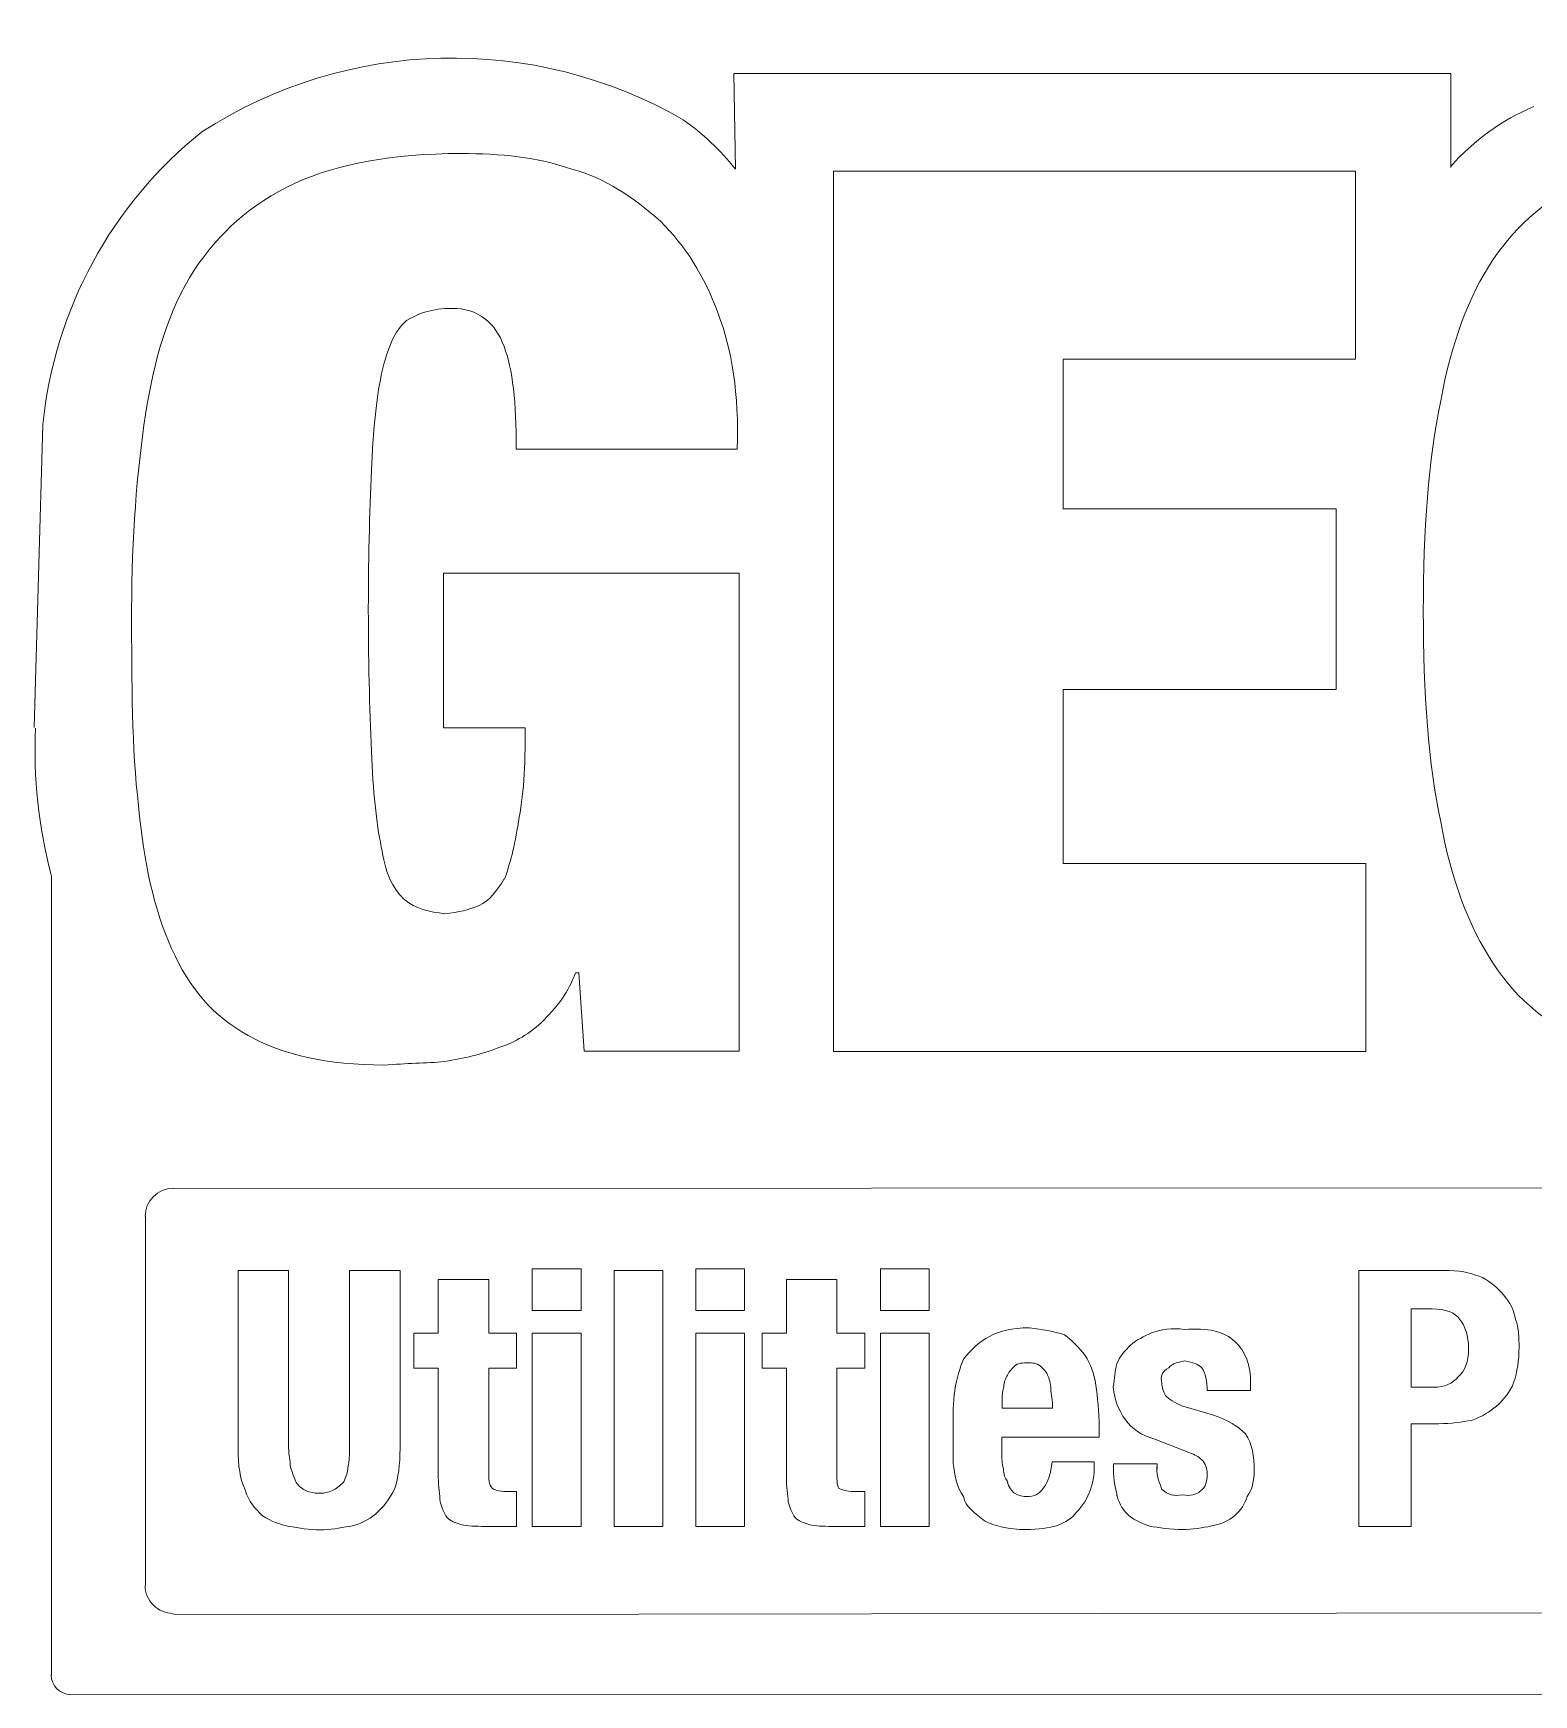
# Model space of a CAD drawing. Header units: feet. Extents: x -16154 to 3860, y -1534289809 to -1534279773.
# Drawn here: x -13111.9 to -13034.1, y -1534285772.5 to -1534285686.3 of the extents above; entities that cross this region are included whole.
import ezdxf

# ---------------------------------------------------------------- set-up
doc = ezdxf.new("R2010")
doc.units = ezdxf.units.FT
doc.header["$MEASUREMENT"] = 0
doc.layers.add('ASEDOLIKE - Level 4', color=7, linetype='Continuous', lineweight=0)

# ---------------------------------------------------------------- blocks, each defined once
blk = doc.blocks.new('G811NW_1')
at = {"layer": 'ASEDOLIKE - Level 4', "color": 7, "linetype": 'Continuous', "lineweight": 0}
for p, q in [((-0.004229002624783706, 0.001837270341638941), (-0.004232283464520259, 0.002017716535192449)), ((-0.004232283464520259, 0.002017716535192449), (-0.00288057742781217, 0.002017716535192449)), ((-0.00288057742781217, 0.002017716535192449), (-0.00288057742781217, 0.001840551180066541)), ((-0.004044570801238268, 0.0001732865493977442), (-0.00404457070104175, 0.001833391550462693)), ((-0.00404457070104175, 0.001833391550462693), (-0.003060318832734332, 0.001833391550462693)), ((-0.003060318832734332, 0.001833391550462693), (-0.003060318832734332, 0.001479060840210877)), ((-0.003060318832734332, 0.001479060840210877), (-0.003611499935040619, 0.001479060840210877)), ((-0.003611499935040619, 0.001479060840210877), (-0.003611499935040619, 0.001196908706333488)), ((-0.00555118110246472, 0.0007841207407182083), (-0.005534776902849814, 0.001354986867227126)), ((-0.003611499935040619, 0.001196908706333488), (-0.00309640807170064, 0.001196908604470082)), ((-0.00309640807170064, 0.001196908604470082), (-0.00309640807170064, 0.0008557013570680283)), ((-0.00309640807170064, 0.0008557013570680283), (-0.003611499935040619, 0.0008557012552046217)), ((-0.003611499935040619, 0.0008557012552046217), (-0.003611499835077081, 0.0005276172596495599)), ((-0.005518372703468, -0.001003937009954825), (-0.005518372703468, 0.0005052493361290544)), ((-0.003611499835077081, 0.0005276172596495599), (-0.003040633793382874, 0.0005276172596495599)), ((-0.003040633793382874, 0.0005276172596495599), (-0.003040633793382874, 0.0001732865493977442)), ((-0.003040633793382874, 0.0001732865493977442), (-0.004044570801238268, 0.0001732865493977442)), ((-0.005288713910723886, -8.530184277333319e-05), (0.002611548556365251, -8.202100434573367e-05)), ((-0.005341207349072008, -0.0008333333389600739), (-0.005341207349072008, -0.0001377952794427983)), ((-0.004612156103159404, -0.000315558587317355), (-0.004612156002962886, -0.0002368184359511361)), ((-0.004612156002962886, -0.0002368184359511361), (-0.004520292586108365, -0.0002368184359511361)), ((-0.004520292586108365, -0.0002368184359511361), (-0.004520292586108365, -0.000315558587317355)), ((-0.004457956628084458, -0.0007223827342386357), (-0.004457956628084458, -0.000240099267102778)), ((-0.004457956628084458, -0.000240099267102778), (-0.004366093111033365, -0.000240099267102778)), ((-0.004366093111033365, -0.000240099267102778), (-0.004366093111033365, -0.0007223827342386357)), ((-0.004303757153009569, -0.000315558587317355), (-0.004303757153009569, -0.0002368184359511361)), ((-0.004303757153009569, -0.0002368184359511361), (-0.004211893635958475, -0.0002368184359511361)), ((-0.004211893635958475, -0.0002368184359511361), (-0.004211893635958475, -0.000315558492729906)), ((-0.003955988124156762, -0.000315558492729906), (-0.003955988124156762, -0.0002368184359511361)), ((-0.003955988124156762, -0.0002368184359511361), (-0.003864124607105723, -0.0002368184359511361)), ((-0.003864124607105723, -0.0002368184359511361), (-0.003864124506909206, -0.000315558587317355)), ((-0.004520292586108365, -0.000315558587317355), (-0.004612156103159404, -0.000315558587317355)), ((-0.004211893635958475, -0.000315558492729906), (-0.004303757153009569, -0.000315558587317355)), ((-0.003864124506909206, -0.000315558587317355), (-0.003955988124156762, -0.000315558492729906)), ((-0.004612156103159404, -0.0007223827342386357), (-0.004612156103159404, -0.000358209501428064)), ((-0.004612156103159404, -0.000358209501428064), (-0.004520292485911848, -0.000358209501428064)), ((-0.004520292485911848, -0.000358209501428064), (-0.004520292485911848, -0.0007223827342386357)), ((-0.004303757153009569, -0.0007223827342386357), (-0.004303757052813051, -0.000358209501428064)), ((-0.004303757052813051, -0.000358209501428064), (-0.004211893635958475, -0.000358209501428064)), ((-0.004211893635958475, -0.000358209501428064), (-0.004211893635958475, -0.0007223827342386357)), ((-0.003955988124156762, -0.0007223827342386357), (-0.003955988124156762, -0.000358209501428064)), ((-0.003955988124156762, -0.000358209501428064), (-0.003864124607105723, -0.000358209501428064)), ((-0.003864124607105723, -0.000358209501428064), (-0.003864124607105723, -0.0007223827342386357)), ((-0.004520292485911848, -0.0007223827342386357), (-0.004612156103159404, -0.0007223827342386357)), ((-0.004366093111033365, -0.0007223827342386357), (-0.004457956628084458, -0.0007223827342386357)), ((-0.004211893635958475, -0.0007223827342386357), (-0.004303757153009569, -0.0007223827342386357)), ((-0.003864124607105723, -0.0007223827342386357), (-0.003955988124156762, -0.0007223827342386357)), ((0.00387467191599189, -0.0008759842530707829), (-0.005288713910723886, -0.0008891076140571386)), ((0.00433727034121667, -0.001036745416058693), (-0.005482283464501692, -0.001040026254486293))]:
    blk.add_line(p, q, dxfattribs=at)
at = {"layer": 'ASEDOLIKE - Level 4', "color": 7, "linetype": 'Continuous', "lineweight": 0, "extrusion": (0, 0, -1)}
for centre, radius, start, end in [((0.002557515516688147, 0.001559537202410866), 0.0004293796374886403, 41.22363333333332, 67.14679166666666), ((0.004593778121397274, 0.001550507950014435), 0.0004638412004379797, 125.0171472222222, 141.7036277777778), ((0.005289015133575603, -0.0001379675813950598), 5.304773622047243e-05, 0.001894444444441647, 89.97161666666666), ((0.005289061669726092, -0.0008334649974131025), 5.304773622047243e-05, 269.93045, 359.9993694444444), ((0.005481596671515709, -0.001001970471406821), 3.770797840303903e-05, 270.7921833333333, 359.3074472222223)]:
    blk.add_arc(centre, radius, start, end, dxfattribs=at)
for centre, major_axis, start_param, end_param in [((-0.004762797727549062, 0.001180966122774407), (0.0008684058381369246, 0), 4.137006431323822, 5.237289723123608), ((-0.004724408515080603, 0.001274928275961429), (0.0008145334251688588, 0), 3.241050871272474, 4.034338359221251), ((-0.004639180796353115, 0.0007392781699309126), (-0.0009103243012599364, 0), 6.024105433243252, 6.331308155573359)]:
    blk.add_ellipse(centre, major_axis=major_axis, ratio=0.9972362921539352, start_param=start_param, end_param=end_param, dxfattribs=at)
at = {"layer": 'ASEDOLIKE - Level 4', "color": 7, "linetype": 'Continuous', "lineweight": 0}
for points, knots in [([(-0.004222440944844585, 0.001076115484465845), (-0.004222440944844585, 0.001076115484465845), (-0.004222440944844585, 0.0001738845094223507), (-0.004222440944844585, 0.0001738845094223507), (-0.004222440944844585, 0.0001738845094223507), (-0.004514435695612606, 0.0001738845094223507), (-0.004514435695612606, 0.0001738845094223507), (-0.004514435695612606, 0.0001738845094223507), (-0.00452427821528828, 0.0003215223114239052), (-0.00452427821528828, 0.0003215223114239052), (-0.00452427821528828, 0.0003215223114239052), (-0.004530839894994476, 0.0003215223114239052), (-0.004530839894994476, 0.0003215223114239052), (-0.004543963254639793, 0.0002854330668924376), (-0.004563648293991196, 0.0002591863449197263), (-0.004589895013048739, 0.0002329396229470149), (-0.004616141732339374, 0.0002066929082502611), (-0.004645669291366505, 0.0001902887088363059), (-0.004675196850393692, 0.0001804461862775497), (-0.004708005249390412, 0.0001673228325671516), (-0.004740813648387132, 0.0001607611557119526), (-0.00477690288712046, 0.0001541994715807959), (-0.004812992126086713, 0.0001509186258772388), (-0.00484908136482004, 0.0001509186258772388), (-0.004891732283492489, 0.0001476377947255969), (-0.004996719160188845, 0.0001476377947255969), (-0.005085301837270295, 0.0001673228325671516), (-0.005147637795294202, 0.0002034120698226616), (-0.005213254593287697, 0.0002395013143541291), (-0.005259186351696699, 0.0002919947510235943), (-0.005291994750693418, 0.0003674540639622137), (-0.005324803149690138, 0.0004396325384732336), (-0.005344488189041596, 0.0005282152196741663), (-0.005354330708717325, 0.0006364829387166537), (-0.005367454068362587, 0.0007447506577591412), (-0.005367454068362587, 0.0008661417377879843), (-0.005367454068362587, 0.001007217848382425), (-0.005367454068362587, 0.001141732282121666), (-0.005357611548686914, 0.001266404200578108), (-0.005341207349072008, 0.001374671919620596), (-0.005324803149690138, 0.001479658792959526), (-0.005298556430399559, 0.001571522305312101), (-0.00524934383202097, 0.001646981632802635), (-0.005203412073611913, 0.001715879268886056), (-0.005144356955324614, 0.00177165354398312), (-0.005059055118212696, 0.001811023626942188), (-0.004980314960573939, 0.001847112849645782), (-0.004875328084110619, 0.001866797902039252), (-0.004747375328093273, 0.001866797902039252), (-0.004671916010424049, 0.001866797902039252), (-0.004603018372694057, 0.001860236210632138), (-0.004537401574933597, 0.001837270341638941), (-0.00447506561690969, 0.001820866134949028), (-0.004422572178561512, 0.001784776904969476), (-0.00437007874021339, 0.001738845137879252), (-0.004324146981571353, 0.001692913385340944), (-0.004288057742838081, 0.001637139102967922), (-0.004261811023547446, 0.001564960628456902), (-0.004235564304489847, 0.001496062992373481), (-0.004222440944844585, 0.001414041995303705), (-0.004225721784814174, 0.001309055114688817), (-0.004225721784814174, 0.001309055114688817), (-0.004642388451396973, 0.001309055114688817), (-0.004642388451396973, 0.001309055114688817), (-0.004642388451396973, 0.00139763779588975), (-0.004648950131336094, 0.001459973747842014), (-0.004665354330717963, 0.00150262466922868), (-0.004681758530332814, 0.001548556429042947), (-0.004714566929096553, 0.0015748031437397), (-0.004763779527708123, 0.0015748031437397), (-0.004799868766441451, 0.0015748031437397), (-0.004829396325468582, 0.001564960628456902), (-0.00484908136482004, 0.001551837274746504), (-0.004872047244141087, 0.001532152222353034), (-0.004885170603786348, 0.001499343830801081), (-0.004895013123462078, 0.001456692916690372), (-0.004904855643137807, 0.001414041995303705), (-0.004911417322843892, 0.001354986867227126), (-0.00491469816281348, 0.001282808392716106), (-0.004917979002550088, 0.001207349079777487), (-0.004921259842519676, 0.001115485567424912), (-0.004921259842519676, 0.001007217848382425), (-0.004921259842519676, 0.0008923884524847381), (-0.004917979002550088, 0.0008038057712838054), (-0.00491469816281348, 0.0007250656126416288), (-0.004911417322843892, 0.000652887138130609), (-0.004904855643137807, 0.0005938320246059448), (-0.004895013123462078, 0.0005511810959433205), (-0.004888451443522901, 0.0005052493361290544), (-0.004872047244141087, 0.0004757217830047011), (-0.004852362204789629, 0.0004593175835907459), (-0.004832677165438171, 0.0004429133914527483), (-0.004806430446147592, 0.0004363517000456341), (-0.00477690288712046, 0.0004330708616180345), (-0.004750656168062861, 0.0004363517000456341), (-0.004730971128711403, 0.0004396325384732336), (-0.004711286089360001, 0.0004494750610319898), (-0.004694881889745095, 0.000456036752439104), (-0.004678477690363281, 0.0004757217830047011), (-0.004665354330717963, 0.000498687666549813)], [0, 0, 0, 0, 0.03030303028891936, 0.03030303028891936, 0.03030303028891936, 0.06060606057783871, 0.06060606057783871, 0.06060606057783871, 0.09090909086675807, 0.09090909086675807, 0.09090909086675807, 0.1212121211556774, 0.1212121211556774, 0.1212121211556774, 0.1515151514445968, 0.1515151514445968, 0.1515151514445968, 0.1818181817335161, 0.1818181817335161, 0.1818181817335161, 0.2121212120224355, 0.2121212120224355, 0.2121212120224355, 0.2424242423113548, 0.2424242423113548, 0.2424242423113548, 0.2727272726002742, 0.2727272726002742, 0.2727272726002742, 0.3030303028891935, 0.3030303028891935, 0.3030303028891935, 0.3333333331781129, 0.3333333331781129, 0.3333333331781129, 0.3636363634670323, 0.3636363634670323, 0.3636363634670323, 0.3939393937559516, 0.3939393937559516, 0.3939393937559516, 0.4242424240448709, 0.4242424240448709, 0.4242424240448709, 0.4545454543337903, 0.4545454543337903, 0.4545454543337903, 0.4848484846227097, 0.4848484846227097, 0.4848484846227097, 0.515151514911629, 0.515151514911629, 0.515151514911629, 0.5454545452005484, 0.5454545452005484, 0.5454545452005484, 0.5757575754894677, 0.5757575754894677, 0.5757575754894677, 0.606060605778387, 0.606060605778387, 0.606060605778387, 0.6363636360673065, 0.6363636360673065, 0.6363636360673065, 0.6666666663562258, 0.6666666663562258, 0.6666666663562258, 0.6969696966451452, 0.6969696966451452, 0.6969696966451452, 0.7272727269340645, 0.7272727269340645, 0.7272727269340645, 0.7575757572229839, 0.7575757572229839, 0.7575757572229839, 0.7878787875119032, 0.7878787875119032, 0.7878787875119032, 0.8181818178008226, 0.8181818178008226, 0.8181818178008226, 0.8484848480897419, 0.8484848480897419, 0.8484848480897419, 0.8787878783786613, 0.8787878783786613, 0.8787878783786613, 0.9090909086675807, 0.9090909086675807, 0.9090909086675807, 0.9393939389565, 0.9393939389565, 0.9393939389565, 0.9696969692454194, 0.9696969692454194, 0.9696969692454194, 1, 1, 1, 1]), ([(-0.002899557677953246, 0.001400320674292743), (-0.002879872638601788, 0.001508588393335231), (-0.002847064239605068, 0.001597171074536163), (-0.002801132480963031, 0.001666068710619584), (-0.00275520072255403, 0.001734966441290453), (-0.002692864764530123, 0.001787459790648427), (-0.002617405346897417, 0.00181698734377278), (-0.002541946129424766, 0.001849795742600691), (-0.002446801772404139, 0.001866199942014646), (-0.002338534055738195, 0.001866199942014646), (-0.002226985499335699, 0.001866199942014646), (-0.002135121982284716, 0.001849795742600691), (-0.002059662664848527, 0.00181698734377278), (-0.001984203347179303, 0.001787459790648427), (-0.001921867389155396, 0.001734966346703004), (-0.00187593563074645, 0.001666068805207033), (-0.001830003771907895, 0.001597171074536163), (-0.001793914633371085, 0.001508588393335231), (-0.001774229594019627, 0.001400320783432107), (-0.001754544554435189, 0.001288772124098614), (-0.00174470203475946, 0.001157538521511015), (-0.00174470203475946, 0.001003339049930219), (-0.00174470203475946, 0.0008491395783494227), (-0.001754544554435189, 0.0007146251446101815), (-0.001774229594019627, 0.000606357425567694), (-0.001793914633371085, 0.0004980897065252066), (-0.001830003872104413, 0.0004095070253242739), (-0.001875935530549933, 0.0003406093892408535), (-0.001921867389155396, 0.0002684310165932402), (-0.001984203347179303, 0.0002192183237639256), (-0.002059662664848527, 0.0001929716017912142), (-0.002135121882321234, 0.0001634440341149457), (-0.002226985499335699, 0.0001470398419769481), (-0.002338534055738195, 0.0001470398419769481), (-0.002446801772404139, 0.0001470398419769481), (-0.002541946129424766, 0.0001634440341149457), (-0.002617405446860899, 0.0001929716017912142), (-0.002692864764530123, 0.0002192183237639256), (-0.00275520072255403, 0.000268430907453876), (-0.002801132480963031, 0.0003406093892408535), (-0.002847064239605068, 0.0004095070253242739), (-0.002879872638601788, 0.0004980897065252066), (-0.002899557677953246, 0.000606357425567694), (-0.002922523557274237, 0.0007146251446101815), (-0.002932366076949966, 0.0008491395783494227), (-0.002932366076949966, 0.001003339049930219), (-0.002932366076949966, 0.001157538521511015), (-0.002922523557274237, 0.001288772124098614), (-0.002899557677953246, 0.001400320674292743)], [0, 0, 0, 0, 0.06249999956344254, 0.06249999956344254, 0.06249999956344254, 0.1249999995925464, 0.1249999995925464, 0.1249999995925464, 0.1874999996216502, 0.1874999996216502, 0.1874999996216502, 0.249999999650754, 0.249999999650754, 0.249999999650754, 0.3124999996798579, 0.3124999996798579, 0.3124999996798579, 0.3749999997089617, 0.3749999997089617, 0.3749999997089617, 0.4374999997380655, 0.4374999997380655, 0.4374999997380655, 0.4999999997671694, 0.4999999997671694, 0.4999999997671694, 0.5624999997962732, 0.5624999997962732, 0.5624999997962732, 0.624999999825377, 0.624999999825377, 0.624999999825377, 0.6874999998544808, 0.6874999998544808, 0.6874999998544808, 0.7499999998835847, 0.7499999998835847, 0.7499999998835847, 0.8124999999126885, 0.8124999999126885, 0.8124999999126885, 0.8749999999417923, 0.8749999999417923, 0.8749999999417923, 0.9374999999708962, 0.9374999999708962, 0.9374999999708962, 1, 1, 1, 1]), ([(-0.004664649541507582, 0.0004980897065252066), (-0.004654807021831853, 0.000524336428497918), (-0.004644964502156124, 0.0005604256730293855), (-0.004638402822216947, 0.000606357425567694), (-0.004628560302541274, 0.0006522891781060025), (-0.00462527946257163, 0.0007113443061825819), (-0.004625279362608203, 0.0007835227806936018), (-0.004625279362608203, 0.0007835227806936018), (-0.004779478937646631, 0.0007835227806936018), (-0.004779478937646631, 0.0007835227806936018), (-0.004779478937646631, 0.0007835227806936018), (-0.004779478937646631, 0.001075517524441238), (-0.004779478937646631, 0.001075517524441238), (-0.004779478937646631, 0.001075517524441238), (-0.004221736155634204, 0.001075517524441238), (-0.004221736155634204, 0.001075517524441238)], [0, 0, 0, 0, 0.1999999998137355, 0.1999999998137355, 0.1999999998137355, 0.399999999627471, 0.399999999627471, 0.399999999627471, 0.5999999999068677, 0.5999999999068677, 0.5999999999068677, 0.7999999997206032, 0.7999999997206032, 0.7999999997206032, 1, 1, 1, 1]), ([(-0.005071473688414652, -0.0005747449395130388), (-0.005071473688414652, -0.0005878682932234369), (-0.005068192748481581, -0.0005977108157821931), (-0.005068192848445063, -0.0006108340749051422), (-0.005064912008708511, -0.000620676699327305), (-0.005061631168738867, -0.0006272382743190974), (-0.005058350328769334, -0.0006370808987412602), (-0.005055069489032782, -0.0006436424810090102), (-0.005048507809093661, -0.0006502042597276159), (-0.005041946129387465, -0.0006534850908792578), (-0.005035384449448344, -0.0006567659365828149), (-0.005025541929772559, -0.000660046782286372), (-0.005012418570360277, -0.000660046782286372), (-0.005002575950488086, -0.000660046782286372), (-0.004992733531008875, -0.0006567659365828149), (-0.004986171751106216, -0.0006534850908792578), (-0.004979610171363558, -0.0006502042597276159), (-0.004973048491657417, -0.0006436425755964592), (-0.004966486811718296, -0.0006370808987412602), (-0.004963205971748708, -0.000627238376182504), (-0.004959925132012155, -0.000620676699327305), (-0.004959925132012155, -0.0006108341767685488), (-0.004956644292042567, -0.0005977108157821931), (-0.004956644292042567, -0.0005878682932234369), (-0.004956644292042567, -0.0005747449395130388), (-0.004956644292042567, -0.0005747449395130388), (-0.004956644292042567, -0.000240099267102778), (-0.004956644292042567, -0.000240099267102778), (-0.004956644292042567, -0.000240099267102778), (-0.00486149993502194, -0.000240099267102778), (-0.00486149993502194, -0.000240099267102778), (-0.00486149993502194, -0.000240099267102778), (-0.00486149993502194, -0.0005747449395130388), (-0.00486149993502194, -0.0005747449395130388), (-0.00486149993502194, -0.0006075533383409493), (-0.004864780774991528, -0.0006305192146101035), (-0.004871342454697669, -0.0006502041505882517), (-0.004881184974373343, -0.0006731701359967701), (-0.00489430833401866, -0.0006862934969831258), (-0.004907431693663977, -0.0006994168579694815), (-0.004920555053309295, -0.0007092593732522801), (-0.004936959252691164, -0.0007191018958110362), (-0.004956644292042567, -0.0007223827342386357), (-0.004976329331393969, -0.0007256635726662353), (-0.004992733531008875, -0.0007289443165063858), (-0.005012418570360277, -0.0007289444183697924), (-0.005032103609711791, -0.0007289444183697924), (-0.005051788649063194, -0.0007256634780787863), (-0.005071473688414652, -0.0007223827342386357), (-0.005087877887796466, -0.0007191018958110362), (-0.005104282087411371, -0.0007125402116798796), (-0.005120686286793241, -0.000702697696397081), (-0.005133809646438503, -0.0006895743354107253), (-0.00514693300608382, -0.0006764509744243696), (-0.005153494685789961, -0.0006534850908792578), (-0.00516333720546569, -0.000633799958450254), (-0.005166617945238761, -0.0006075533383409493), (-0.005166618045435278, -0.0005747449395130388), (-0.005166618045435278, -0.0005747449395130388), (-0.005166618045435278, -0.0002400991652393714), (-0.005166618045435278, -0.0002400991652393714), (-0.005166618045435278, -0.0002400991652393714), (-0.005071473688414652, -0.000240099267102778), (-0.005071473688414652, -0.000240099267102778), (-0.005071473688414652, -0.000240099267102778), (-0.005071473688414652, -0.0005747449395130388), (-0.005071473688414652, -0.0005747449395130388)], [0, 0, 0, 0, 0.04545454543337903, 0.04545454543337903, 0.04545454543337903, 0.09090909086675807, 0.09090909086675807, 0.09090909086675807, 0.1363636363001371, 0.1363636363001371, 0.1363636363001371, 0.1818181817335161, 0.1818181817335161, 0.1818181817335161, 0.2272727271668952, 0.2272727271668952, 0.2272727271668952, 0.2727272726002742, 0.2727272726002742, 0.2727272726002742, 0.3181818180336533, 0.3181818180336533, 0.3181818180336533, 0.3636363634670323, 0.3636363634670323, 0.3636363634670323, 0.4090909089004113, 0.4090909089004113, 0.4090909089004113, 0.4545454543337903, 0.4545454543337903, 0.4545454543337903, 0.4999999997671694, 0.4999999997671694, 0.4999999997671694, 0.5454545452005484, 0.5454545452005484, 0.5454545452005484, 0.5909090906339274, 0.5909090906339274, 0.5909090906339274, 0.6363636360673065, 0.6363636360673065, 0.6363636360673065, 0.6818181815006855, 0.6818181815006855, 0.6818181815006855, 0.7272727269340645, 0.7272727269340645, 0.7272727269340645, 0.7727272723674435, 0.7727272723674435, 0.7727272723674435, 0.8181818178008226, 0.8181818178008226, 0.8181818178008226, 0.8636363632342016, 0.8636363632342016, 0.8636363632342016, 0.9090909086675807, 0.9090909086675807, 0.9090909086675807, 0.9545454541009597, 0.9545454541009597, 0.9545454541009597, 1, 1, 1, 1]), ([(-0.002883153478338341, -0.000240099267102778), (-0.002856906759280742, -0.000240099267102778), (-0.002837221719929339, -0.0002466609512339346), (-0.002820817420350952, -0.0002532226280891337), (-0.002804413320932619, -0.0002630651506478898), (-0.002791289961287302, -0.0002729076659306884), (-0.002781447441611629, -0.0002860310269170441), (-0.002768324082199292, -0.0002991543806274422), (-0.002761762402260115, -0.000315558587317355), (-0.002758481562523563, -0.0003319627940072678), (-0.002751919882584442, -0.0003483669861452654), (-0.002751919882584442, -0.0003680520239868201), (-0.002751919882584442, -0.0003844562234007753), (-0.002751919882584442, -0.0004107029453734867), (-0.00275520072255403, -0.0004303878813516349), (-0.002761762402260115, -0.0004500730210565962), (-0.002768324082199292, -0.0004697580661741085), (-0.002781447441611629, -0.0004828814271604642), (-0.002794570801256835, -0.0004960047881468199), (-0.002807694160902152, -0.0005058472961536609), (-0.002820817520314434, -0.000515689818712417), (-0.002840502559898928, -0.0005222515028435737), (-0.00286018759925033, -0.0005255323412711732), (-0.002879872638601788, -0.0005288131796987727), (-0.002902838517689799, -0.0005288131796987727), (-0.002902838517689799, -0.0005288131796987727), (-0.002955331956037921, -0.0005288131796987727), (-0.002955331956037921, -0.0005288131796987727), (-0.002955331956037921, -0.0005288131796987727), (-0.002955331956037921, -0.0007223827342386357), (-0.002955331956037921, -0.0007223827342386357), (-0.002955331956037921, -0.0007223827342386357), (-0.003053757153028136, -0.0007223827342386357), (-0.003053757153028136, -0.0007223827342386357), (-0.003053757153028136, -0.0007223827342386357), (-0.003053757153028136, -0.000240099267102778), (-0.003053757153028136, -0.000240099267102778), (-0.003053757153028136, -0.000240099267102778), (-0.002883153478338341, -0.000240099267102778), (-0.002883153478338341, -0.000240099267102778)], [0, 0, 0, 0, 0.07692307656487593, 0.07692307656487593, 0.07692307656487593, 0.1538461535954131, 0.1538461535954131, 0.1538461535954131, 0.2307692306259504, 0.2307692306259504, 0.2307692306259504, 0.3076923076564876, 0.3076923076564876, 0.3076923076564876, 0.3846153842213635, 0.3846153842213635, 0.3846153842213635, 0.4615384612519007, 0.4615384612519007, 0.4615384612519007, 0.5384615382824379, 0.5384615382824379, 0.5384615382824379, 0.6153846153129752, 0.6153846153129752, 0.6153846153129752, 0.6923076918778511, 0.6923076918778511, 0.6923076918778511, 0.7692307689083884, 0.7692307689083884, 0.7692307689083884, 0.8461538459389255, 0.8461538459389255, 0.8461538459389255, 0.9230769229694628, 0.9230769229694628, 0.9230769229694628, 1, 1, 1, 1]), ([(-0.004694177100534713, -0.0002565034665167332), (-0.004694177100534713, -0.0002565034665167332), (-0.004694177100534713, -0.000358209501428064), (-0.004694177100534713, -0.000358209501428064), (-0.004694177100534713, -0.000358209501428064), (-0.004641683561990073, -0.000358209501428064), (-0.004641683561990073, -0.000358209501428064), (-0.004641683561990073, -0.000358209501428064), (-0.004641683662186535, -0.0004238262990838848), (-0.004641683662186535, -0.0004238262990838848), (-0.004641683662186535, -0.0004238262990838848), (-0.004694177100534713, -0.0004238262044964358), (-0.004694177100534713, -0.0004238262044964358), (-0.004694177100534713, -0.0004238262044964358), (-0.004694177100534713, -0.0006173958536237478), (-0.004694177100534713, -0.0006173958536237478), (-0.004694177100534713, -0.0006338000603136607), (-0.004694177100534713, -0.0006436425755964592), (-0.004687615420595537, -0.0006502042597276159), (-0.004684334580858984, -0.0006534850908792578), (-0.004674492061183311, -0.0006567659365828149), (-0.004661368701537993, -0.0006567658419953659), (-0.004658087861568461, -0.0006567658419953659), (-0.004654807021831853, -0.0006567659365828149), (-0.004651526181862264, -0.0006567659365828149), (-0.004648245341892676, -0.0006567659365828149), (-0.004644964502156124, -0.0006567659365828149), (-0.004641683662186535, -0.0006567659365828149), (-0.004641683662186535, -0.0006567659365828149), (-0.004641683662186535, -0.0007223827342386357), (-0.004641683662186535, -0.0007223827342386357), (-0.004651526181862264, -0.0007223827342386357), (-0.004661368701537993, -0.0007223827342386357), (-0.004671211221213667, -0.0007223827342386357), (-0.004681053740889451, -0.0007223827342386357), (-0.00469089626056518, -0.0007223826323752292), (-0.004700738780240854, -0.0007223827342386357), (-0.004720423819592257, -0.0007223826323752292), (-0.004733547179237574, -0.0007223827342386357), (-0.004746670538882891, -0.0007191018958110362), (-0.00475651305855862, -0.0007158210573834367), (-0.004766355578234294, -0.0007125402116798796), (-0.00477291725794049, -0.0007059785348246805), (-0.004779478937646631, -0.0006961360122659244), (-0.004782759777616163, -0.0006862934969831258), (-0.004786040617585752, -0.0006764509744243696), (-0.004786040617585752, -0.0006633275115746073), (-0.00478932145732236, -0.0006469234213000163), (-0.00478932145732236, -0.0006305192146101035), (-0.00478932145732236, -0.0006305192146101035), (-0.00478932145732236, -0.0004238262990838848), (-0.00478932145732236, -0.0004238262990838848), (-0.00478932145732236, -0.0004238262990838848), (-0.004835253115767824, -0.0004238262990838848), (-0.004835253115767824, -0.0004238262990838848), (-0.004835253115767824, -0.0004238262990838848), (-0.004835253215964341, -0.000358209501428064), (-0.004835253215964341, -0.000358209501428064), (-0.004835253215964341, -0.000358209501428064), (-0.00478932145732236, -0.000358209501428064), (-0.00478932145732236, -0.000358209501428064), (-0.00478932145732236, -0.000358209501428064), (-0.00478932145732236, -0.0002565033719292842), (-0.00478932145732236, -0.0002565033719292842), (-0.00478932145732236, -0.0002565033719292842), (-0.004694177100534713, -0.0002565034665167332), (-0.004694177100534713, -0.0002565034665167332)], [0, 0, 0, 0, 0.04545454543337903, 0.04545454543337903, 0.04545454543337903, 0.09090909086675807, 0.09090909086675807, 0.09090909086675807, 0.1363636363001371, 0.1363636363001371, 0.1363636363001371, 0.1818181817335161, 0.1818181817335161, 0.1818181817335161, 0.2272727271668952, 0.2272727271668952, 0.2272727271668952, 0.2727272726002742, 0.2727272726002742, 0.2727272726002742, 0.3181818180336533, 0.3181818180336533, 0.3181818180336533, 0.3636363634670323, 0.3636363634670323, 0.3636363634670323, 0.4090909089004113, 0.4090909089004113, 0.4090909089004113, 0.4545454543337903, 0.4545454543337903, 0.4545454543337903, 0.4999999997671694, 0.4999999997671694, 0.4999999997671694, 0.5454545452005484, 0.5454545452005484, 0.5454545452005484, 0.5909090906339274, 0.5909090906339274, 0.5909090906339274, 0.6363636360673065, 0.6363636360673065, 0.6363636360673065, 0.6818181815006855, 0.6818181815006855, 0.6818181815006855, 0.7272727269340645, 0.7272727269340645, 0.7272727269340645, 0.7727272723674435, 0.7727272723674435, 0.7727272723674435, 0.8181818178008226, 0.8181818178008226, 0.8181818178008226, 0.8636363632342016, 0.8636363632342016, 0.8636363632342016, 0.9090909086675807, 0.9090909086675807, 0.9090909086675807, 0.9545454541009597, 0.9545454541009597, 0.9545454541009597, 1, 1, 1, 1]), ([(-0.004038009121532071, -0.0002565034665167332), (-0.004038009121532071, -0.0002565034665167332), (-0.004038009121532071, -0.000358209501428064), (-0.004038009121532071, -0.000358209501428064), (-0.004038009121532071, -0.000358209501428064), (-0.003985515683183949, -0.000358209501428064), (-0.003985515683183949, -0.000358209501428064), (-0.003985515683183949, -0.000358209501428064), (-0.003985515582987431, -0.0004238262990838848), (-0.003985515582987431, -0.0004238262990838848), (-0.003985515582987431, -0.0004238262990838848), (-0.004038009121532071, -0.0004238262990838848), (-0.004038009121532071, -0.0004238262990838848), (-0.004038009121532071, -0.0004238262990838848), (-0.004038009121532071, -0.0006173958536237478), (-0.004038009121532071, -0.0006173958536237478), (-0.004038009121532071, -0.0006338000603136607), (-0.004038009121532071, -0.0006436425755964592), (-0.004034728281562538, -0.0006502042597276159), (-0.004028166601856398, -0.0006534850908792578), (-0.004021604921917221, -0.0006567659365828149), (-0.004005200722535351, -0.0006567659365828149), (-0.004001919882565763, -0.0006567659365828149), (-0.003998639042829211, -0.0006567659365828149), (-0.003995358202859678, -0.0006567659365828149), (-0.003992077362890034, -0.0006567659365828149), (-0.003988796523153482, -0.0006567659365828149), (-0.003985515683183949, -0.0006567659365828149), (-0.003985515683183949, -0.0006567659365828149), (-0.003985515683183949, -0.0007223827342386357), (-0.003985515683183949, -0.0007223827342386357), (-0.003995358202859678, -0.0007223827342386357), (-0.004005200722535351, -0.0007223827342386357), (-0.00401504324221108, -0.0007223827342386357), (-0.004024885761886754, -0.0007223827342386357), (-0.004034728281562538, -0.0007223827342386357), (-0.0040478516412078, -0.0007223827342386357), (-0.00406425584058967, -0.0007223827342386357), (-0.004077379200234987, -0.0007223827342386357), (-0.004090502559880249, -0.0007191018958110362), (-0.004100345079555978, -0.0007158210573834367), (-0.004110187599231707, -0.0007125402116798796), (-0.004116749278937848, -0.0007059785348246805), (-0.004123310958643989, -0.0006961359104025178), (-0.004126591798613577, -0.0006862934969831258), (-0.004129872638583165, -0.0006764509744243696), (-0.004129872638583165, -0.0006633276207139716), (-0.004133153478319718, -0.0006469234213000163), (-0.004133153478319718, -0.0006305192146101035), (-0.004133153478319718, -0.0006305192146101035), (-0.004133153378356236, -0.0004238262990838848), (-0.004133153378356236, -0.0004238262990838848), (-0.004133153378356236, -0.0004238262990838848), (-0.004179085236961755, -0.0004238262990838848), (-0.004179085236961755, -0.0004238262990838848), (-0.004179085236961755, -0.0004238262990838848), (-0.004179085236961755, -0.000358209406840615), (-0.004179085236961755, -0.000358209406840615), (-0.004179085236961755, -0.000358209406840615), (-0.004133153478319718, -0.000358209501428064), (-0.004133153478319718, -0.000358209501428064), (-0.004133153478319718, -0.000358209501428064), (-0.004133153478319718, -0.0002565034665167332), (-0.004133153478319718, -0.0002565034665167332), (-0.004133153478319718, -0.0002565034665167332), (-0.004038009121532071, -0.0002565034665167332), (-0.004038009121532071, -0.0002565034665167332)], [0, 0, 0, 0, 0.04545454543337903, 0.04545454543337903, 0.04545454543337903, 0.09090909086675807, 0.09090909086675807, 0.09090909086675807, 0.1363636363001371, 0.1363636363001371, 0.1363636363001371, 0.1818181817335161, 0.1818181817335161, 0.1818181817335161, 0.2272727271668952, 0.2272727271668952, 0.2272727271668952, 0.2727272726002742, 0.2727272726002742, 0.2727272726002742, 0.3181818180336533, 0.3181818180336533, 0.3181818180336533, 0.3636363634670323, 0.3636363634670323, 0.3636363634670323, 0.4090909089004113, 0.4090909089004113, 0.4090909089004113, 0.4545454543337903, 0.4545454543337903, 0.4545454543337903, 0.4999999997671694, 0.4999999997671694, 0.4999999997671694, 0.5454545452005484, 0.5454545452005484, 0.5454545452005484, 0.5909090906339274, 0.5909090906339274, 0.5909090906339274, 0.6363636360673065, 0.6363636360673065, 0.6363636360673065, 0.6818181815006855, 0.6818181815006855, 0.6818181815006855, 0.7272727269340645, 0.7272727269340645, 0.7272727269340645, 0.7727272723674435, 0.7727272723674435, 0.7727272723674435, 0.8181818178008226, 0.8181818178008226, 0.8181818178008226, 0.8636363632342016, 0.8636363632342016, 0.8636363632342016, 0.9090909086675807, 0.9090909086675807, 0.9090909086675807, 0.9545454541009597, 0.9545454541009597, 0.9545454541009597, 1, 1, 1, 1]), ([(-0.002912681037365528, -0.0004599155436153524), (-0.002892995898050532, -0.0004599155436153524), (-0.002876591698435682, -0.0004533538594841957), (-0.002866749278956526, -0.00044023049849784), (-0.002853625919311209, -0.0004303879832150415), (-0.002847064239605068, -0.0004107029453734867), (-0.002847064239605068, -0.0003877370691043325), (-0.002847064239605068, -0.0003614903471316211), (-0.002853625919311209, -0.0003450861477176659), (-0.002863468438986938, -0.0003319627940072678), (-0.002873310958662612, -0.0003188393238815479), (-0.002889715058080999, -0.0003122777416137978), (-0.002915961777138598, -0.0003122777416137978), (-0.002915961777138598, -0.0003122777416137978), (-0.002955331956037921, -0.0003122777416137978), (-0.002955331956037921, -0.0003122777416137978), (-0.002955331956037921, -0.0003122777416137978), (-0.002955331956037921, -0.0004599155436153524), (-0.002955331956037921, -0.0004599155436153524), (-0.002955331956037921, -0.0004599155436153524), (-0.002912681037365528, -0.0004599155436153524), (-0.002912681037365528, -0.0004599155436153524)], [0, 0, 0, 0, 0.1428571427906198, 0.1428571427906198, 0.1428571427906198, 0.2857142855812396, 0.2857142855812396, 0.2857142855812396, 0.4285714283718595, 0.4285714283718595, 0.4285714283718595, 0.5714285711624792, 0.5714285711624792, 0.5714285711624792, 0.714285713953099, 0.714285713953099, 0.714285713953099, 0.8571428567437189, 0.8571428567437189, 0.8571428567437189, 1, 1, 1, 1]), ([(-0.003727034120856065, -0.0005839895020471886), (-0.003727034120856065, -0.0005938320173299871), (-0.003727034120856065, -0.0006036745471647009), (-0.003723753280886477, -0.0006135170697234571), (-0.003723753280886477, -0.000623359577730298), (-0.003720472440916889, -0.0006332021002890542), (-0.003717191601180281, -0.0006364829387166537), (-0.003713910761210748, -0.0006496062997030094), (-0.003707349081504607, -0.0006561679838341661), (-0.003704068241535075, -0.0006594488222617656), (-0.003697506561828878, -0.0006627296606893651), (-0.003690944881889757, -0.0006660104991169646), (-0.003681102362213973, -0.0006660104991169646), (-0.003664698162832158, -0.0006660104991169646), (-0.003658136482892982, -0.0006627296606893651), (-0.003648293963217253, -0.0006496062997030094), (-0.003638451443541579, -0.0006364829387166537), (-0.003635170603804971, -0.000623359577730298), (-0.003631889763835383, -0.0006003937087371014), (-0.003631889763835383, -0.0006003937087371014), (-0.003553149606429662, -0.0006003937087371014), (-0.003553149606429662, -0.0006003937087371014), (-0.003549868766460074, -0.0006364829387166537), (-0.003562992126105391, -0.0006725721832481213), (-0.003585958005193346, -0.0006955380667932332), (-0.003602362204808252, -0.0007185039357864298), (-0.003635170603804971, -0.000728346458345186), (-0.003681102362213973, -0.000728346458345186), (-0.003713910761210748, -0.000728346458345186), (-0.003740157480268347, -0.0007217847887659445), (-0.003759842519619749, -0.0007119422589312308), (-0.003776246719234655, -0.0006988189052208327), (-0.003795931758586057, -0.000685695544234477), (-0.003799212598555701, -0.0006660104991169646), (-0.003812335957967927, -0.0006496062997030094), (-0.003815616797937516, -0.000623359577730298), (-0.003818897637907104, -0.0006036745471647009), (-0.003818897637907104, -0.0005774278251919895), (-0.003818897637907104, -0.0005610236257780343), (-0.003818897637907104, -0.0005380577422329225), (-0.003818897637907104, -0.0005118110202602111), (-0.003818897637907104, -0.0004888451439910568), (-0.003815616797937516, -0.0004658792677219026), (-0.003812335957967927, -0.0004429133841767907), (-0.003805774278261786, -0.0004232283536111936), (-0.003799212598555701, -0.0004068241469212808), (-0.003786089238910384, -0.0003904199475073256), (-0.003769685039295478, -0.0003740157480933703), (-0.00374999999994402, -0.0003641732255346142), (-0.003733595800562151, -0.0003543307175277732), (-0.003707349081504607, -0.000347769026120659), (-0.003674540682507887, -0.000347769026120659), (-0.003651574803186841, -0.0003510498718242161), (-0.00362860892386585, -0.0003543307175277732), (-0.003608923884514392, -0.0003608923871070147), (-0.00359580052486913, -0.0003707349096657708), (-0.003582677165456793, -0.0003838582706521265), (-0.003569553805811532, -0.0004002624700660817), (-0.003559711286135803, -0.0004166666622040793), (-0.003553149606429662, -0.0004330708688939922), (-0.003549868766460074, -0.0004560367451631464), (-0.003546587926490541, -0.0004790026287082583), (-0.003543307086753988, -0.0005052493506809697), (-0.003543307086753988, -0.0005347769038053229), (-0.003543307086753988, -0.0005347769038053229), (-0.003543307086753988, -0.0005544619416468777), (-0.003543307086753988, -0.0005544619416468777), (-0.003543307086753988, -0.0005544619416468777), (-0.003727034120856065, -0.0005544619416468777), (-0.003727034120856065, -0.0005544619416468777), (-0.003727034120856065, -0.0005544619416468777), (-0.003727034120856065, -0.0005839895020471886), (-0.003727034120856065, -0.0005839895020471886)], [0, 0, 0, 0, 0.04166666653084879, 0.04166666653084879, 0.04166666653084879, 0.08333333306169759, 0.08333333306169759, 0.08333333306169759, 0.1249999995925464, 0.1249999995925464, 0.1249999995925464, 0.1666666665890565, 0.1666666665890565, 0.1666666665890565, 0.2083333331199052, 0.2083333331199052, 0.2083333331199052, 0.249999999650754, 0.249999999650754, 0.249999999650754, 0.2916666666472641, 0.2916666666472641, 0.2916666666472641, 0.3333333331781129, 0.3333333331781129, 0.3333333331781129, 0.3749999997089617, 0.3749999997089617, 0.3749999997089617, 0.4166666662398105, 0.4166666662398105, 0.4166666662398105, 0.4583333332363206, 0.4583333332363206, 0.4583333332363206, 0.4999999997671694, 0.4999999997671694, 0.4999999997671694, 0.5416666662980182, 0.5416666662980182, 0.5416666662980182, 0.5833333332945282, 0.5833333332945282, 0.5833333332945282, 0.624999999825377, 0.624999999825377, 0.624999999825377, 0.6666666663562258, 0.6666666663562258, 0.6666666663562258, 0.7083333328870746, 0.7083333328870746, 0.7083333328870746, 0.7499999998835847, 0.7499999998835847, 0.7499999998835847, 0.7916666664144335, 0.7916666664144335, 0.7916666664144335, 0.8333333329452822, 0.8333333329452822, 0.8333333329452822, 0.8749999999417923, 0.8749999999417923, 0.8749999999417923, 0.9166666664726412, 0.9166666664726412, 0.9166666664726412, 0.9583333330034899, 0.9583333330034899, 0.9583333330034899, 1, 1, 1, 1]), ([(-0.003435039370088044, -0.0006102362167439424), (-0.003435039370088044, -0.0006299212618614547), (-0.003428477690381904, -0.0006430446228478104), (-0.00342519685041226, -0.000652887138130609), (-0.003412073490767054, -0.0006627296606893651), (-0.003405511811060857, -0.0006660104991169646), (-0.003385826771709455, -0.0006627296606893651), (-0.003372703412064137, -0.0006660104991169646), (-0.00335958005241882, -0.0006627296606893651), (-0.003353018372712679, -0.0006561679838341661), (-0.00334317585303695, -0.0006496062997030094), (-0.003339895013067418, -0.0006397637916961685), (-0.003339895013067418, -0.000623359577730298), (-0.003339895013067418, -0.0006135170697234571), (-0.00334317585303695, -0.0006036745471647009), (-0.003349737532743147, -0.0005971128630335443), (-0.003356299212682268, -0.0005905511861783452), (-0.003362860892388464, -0.0005872703477507457), (-0.003372703412064137, -0.0005839895020471886), (-0.003372703412064137, -0.0005839895020471886), (-0.003438320210057577, -0.0005577427873504348), (-0.003438320210057577, -0.0005577427873504348), (-0.003464566929115176, -0.0005511811032192782), (-0.003480971128730082, -0.0005380577422329225), (-0.003494094488142363, -0.0005216535500949249), (-0.003507217847787625, -0.0005019685049774125), (-0.003513779527493766, -0.0004855643055634573), (-0.003517060367463354, -0.0004593175835907459), (-0.003513779527493766, -0.0004429133841767907), (-0.003513779527493766, -0.000429790023190435), (-0.003510498687757213, -0.0004166666622040793), (-0.003503937007818037, -0.0004002624700660817), (-0.003494094488142363, -0.0003904199475073256), (-0.003484251968466634, -0.0003805774395004846), (-0.003474409448790849, -0.0003707349096657708), (-0.003458005249409035, -0.0003641732255346142), (-0.003444881889763773, -0.0003576115486794151), (-0.003428477690381904, -0.0003510498718242161), (-0.003405511811060857, -0.000347769026120659), (-0.003382545931739867, -0.0003510498718242161), (-0.003339895013067418, -0.000347769026120659), (-0.003307086614303678, -0.0003543307175277732), (-0.003287401574952276, -0.0003740157480933703), (-0.003267716535367837, -0.0003904199475073256), (-0.003257874015692053, -0.0004199475079076365), (-0.003257874015692053, -0.0004527559067355469), (-0.003257874015692053, -0.0004527559067355469), (-0.003257874015692053, -0.0004658792677219026), (-0.003257874015692053, -0.0004658792677219026), (-0.003257874015692053, -0.0004658792677219026), (-0.003339895013067418, -0.0004658792677219026), (-0.003339895013067418, -0.0004658792677219026), (-0.003339895013067418, -0.000449475075583905), (-0.00334317585303695, -0.0004330708688939922), (-0.003349737532743147, -0.0004232283536111936), (-0.003356299212682268, -0.0004166666622040793), (-0.003366141732357997, -0.0004133858310524374), (-0.003382545931739867, -0.0004101049926248379), (-0.00339238845141554, -0.0004133858310524374), (-0.003405511811060857, -0.0004133858310524374), (-0.003412073490767054, -0.0004232283536111936), (-0.00342519685041226, -0.000429790023190435), (-0.003428477690381904, -0.0004396325457491912), (-0.00342519685041226, -0.0004527559067355469), (-0.00342519685041226, -0.0004593175835907459), (-0.003421916010442727, -0.0004691601061495021), (-0.003418635170706175, -0.0004757217902806588), (-0.003412073490767054, -0.0004822834671358578), (-0.003402230971091269, -0.0004888451439910568), (-0.003385826771709455, -0.0004954068281222135), (-0.003385826771709455, -0.0004954068281222135), (-0.003330052493391689, -0.0005118110202602111), (-0.003330052493391689, -0.0005118110202602111), (-0.003300524934364557, -0.0005216535500949249), (-0.003280839895013044, -0.0005347769038053229), (-0.003267716535367837, -0.0005479002647916786), (-0.0032545931759555, -0.0005675853026332334), (-0.003251312335985967, -0.0005905511861783452), (-0.003251312335985967, -0.000616797900875099), (-0.003251312335985967, -0.0006364829387166537), (-0.0032545931759555, -0.000652887138130609), (-0.003264435695631229, -0.0006660104991169646), (-0.003267716535367837, -0.0006791338601033203), (-0.003277559055043511, -0.0006922572138137184), (-0.003287401574952276, -0.0007020997363724746), (-0.003300524934364557, -0.0007119422589312308), (-0.003313648294009874, -0.0007185039357864298), (-0.003333333333361277, -0.0007217847887659445), (-0.003346456693006594, -0.0007250656199175864), (-0.003369422572327585, -0.000728346458345186), (-0.003385826771709455, -0.000728346458345186), (-0.003408792651030446, -0.000728346458345186), (-0.003431758530118456, -0.0007250656199175864), (-0.003448162729733306, -0.0007217847887659445), (-0.003467847769084764, -0.0007152230973588303), (-0.003480971128730082, -0.0007086614277795888), (-0.003490813648405755, -0.0006988189052208327), (-0.003500656168081484, -0.0006889763753861189), (-0.003507217847787625, -0.0006758530143997632), (-0.003510498687757213, -0.0006627296606893651)], [0, 0, 0, 0, 0.03030303028891936, 0.03030303028891936, 0.03030303028891936, 0.06060606057783871, 0.06060606057783871, 0.06060606057783871, 0.09090909086675807, 0.09090909086675807, 0.09090909086675807, 0.1212121211556774, 0.1212121211556774, 0.1212121211556774, 0.1515151514445968, 0.1515151514445968, 0.1515151514445968, 0.1818181817335161, 0.1818181817335161, 0.1818181817335161, 0.2121212120224355, 0.2121212120224355, 0.2121212120224355, 0.2424242423113548, 0.2424242423113548, 0.2424242423113548, 0.2727272726002742, 0.2727272726002742, 0.2727272726002742, 0.3030303028891935, 0.3030303028891935, 0.3030303028891935, 0.3333333331781129, 0.3333333331781129, 0.3333333331781129, 0.3636363634670323, 0.3636363634670323, 0.3636363634670323, 0.3939393937559516, 0.3939393937559516, 0.3939393937559516, 0.4242424240448709, 0.4242424240448709, 0.4242424240448709, 0.4545454543337903, 0.4545454543337903, 0.4545454543337903, 0.4848484846227097, 0.4848484846227097, 0.4848484846227097, 0.515151514911629, 0.515151514911629, 0.515151514911629, 0.5454545452005484, 0.5454545452005484, 0.5454545452005484, 0.5757575754894677, 0.5757575754894677, 0.5757575754894677, 0.606060605778387, 0.606060605778387, 0.606060605778387, 0.6363636360673065, 0.6363636360673065, 0.6363636360673065, 0.6666666663562258, 0.6666666663562258, 0.6666666663562258, 0.6969696966451452, 0.6969696966451452, 0.6969696966451452, 0.7272727269340645, 0.7272727269340645, 0.7272727269340645, 0.7575757572229839, 0.7575757572229839, 0.7575757572229839, 0.7878787875119032, 0.7878787875119032, 0.7878787875119032, 0.8181818178008226, 0.8181818178008226, 0.8181818178008226, 0.8484848480897419, 0.8484848480897419, 0.8484848480897419, 0.8787878783786613, 0.8787878783786613, 0.8787878783786613, 0.9090909086675807, 0.9090909086675807, 0.9090909086675807, 0.9393939389565, 0.9393939389565, 0.9393939389565, 0.9696969692454194, 0.9696969692454194, 0.9696969692454194, 1, 1, 1, 1]), ([(-0.003634465814361609, -0.0004631963820429519), (-0.003634465814361609, -0.0004533538594841957), (-0.003637746654331142, -0.0004435113442013972), (-0.00364102749406775, -0.0004369496600702405), (-0.003644308334037338, -0.0004271071447874419), (-0.003650870013743424, -0.0004238262990838848), (-0.003654150853713012, -0.0004205453660688363), (-0.003660712533652188, -0.0004139837910770439), (-0.003670555053327862, -0.0004139837910770439), (-0.003677116733034058, -0.0004139837910770439), (-0.003686959252709732, -0.0004139837910770439), (-0.003696801672188998, -0.0004139837910770439), (-0.003703363452091657, -0.0004205454606562853), (-0.003706644292061245, -0.0004238262990838848), (-0.00371320597176733, -0.0004303879832150415), (-0.003716486811736919, -0.0004369496600702405), (-0.003719767651706507, -0.0004435112423379906), (-0.003723048491443059, -0.0004500730210565962), (-0.003723048491443059, -0.0004599155436153524), (-0.003726329331412648, -0.0004697580661741085), (-0.003726329331412648, -0.00047631973575335), (-0.003726329331412648, -0.0004861622655880637), (-0.003726329331412648, -0.0004861622655880637), (-0.003726329331412648, -0.0004992856192984618), (-0.003726329331412648, -0.0004992856192984618), (-0.003726329331412648, -0.0004992856192984618), (-0.003631184974392021, -0.0004992856192984618), (-0.003631184974392021, -0.0004992856192984618), (-0.003631184974392021, -0.0004861622655880637), (-0.003634465814361609, -0.0004730389046017081), (-0.003634465814361609, -0.0004631963820429519)], [0, 0, 0, 0, 0.0999999996740371, 0.0999999996740371, 0.0999999996740371, 0.1999999998137355, 0.1999999998137355, 0.1999999998137355, 0.2999999999534338, 0.2999999999534338, 0.2999999999534338, 0.399999999627471, 0.399999999627471, 0.399999999627471, 0.4999999997671694, 0.4999999997671694, 0.4999999997671694, 0.5999999999068677, 0.5999999999068677, 0.5999999999068677, 0.6999999995809049, 0.6999999995809049, 0.6999999995809049, 0.7999999997206032, 0.7999999997206032, 0.7999999997206032, 0.8999999998603017, 0.8999999998603017, 0.8999999998603017, 1, 1, 1, 1]), ([(-0.003509793898313851, -0.0006633276207139716), (-0.003513074738283384, -0.0006502042597276159), (-0.003516355478056454, -0.0006338000603136607), (-0.003516355578252972, -0.0006173958536237478), (-0.003516355578252972, -0.0006173958536237478), (-0.003516355578252972, -0.0006042724999133497), (-0.003516355578252972, -0.0006042724999133497), (-0.003516355578252972, -0.0006042724999133497), (-0.003434334580877663, -0.0006042724999133497), (-0.003434334580877663, -0.0006042724999133497), (-0.003434334580877663, -0.0006042724999133497), (-0.003434334580877663, -0.0006141150151961483), (-0.003434334580877663, -0.0006141150151961483)], [0, 0, 0, 0, 0.249999999650754, 0.249999999650754, 0.249999999650754, 0.4999999997671694, 0.4999999997671694, 0.4999999997671694, 0.7499999998835847, 0.7499999998835847, 0.7499999998835847, 1, 1, 1, 1])]:
    blk.add_open_spline(points, degree=3, knots=knots, dxfattribs=at)

msp = doc.modelspace()

# ---------------------------------------------------------------- block references
at = {"layer": 'ASEDOLIKE - Level 4', "color": 7, "linetype": 'Continuous', "lineweight": 0, "xscale": 27499.78000044, "yscale": 27499.78000044, "zscale": 27499.78000044}
msp.add_blockref('G811NW_1', (-12959.2273410727, -1534285743.871219), dxfattribs=at)

doc.saveas('drawing.dxf')
